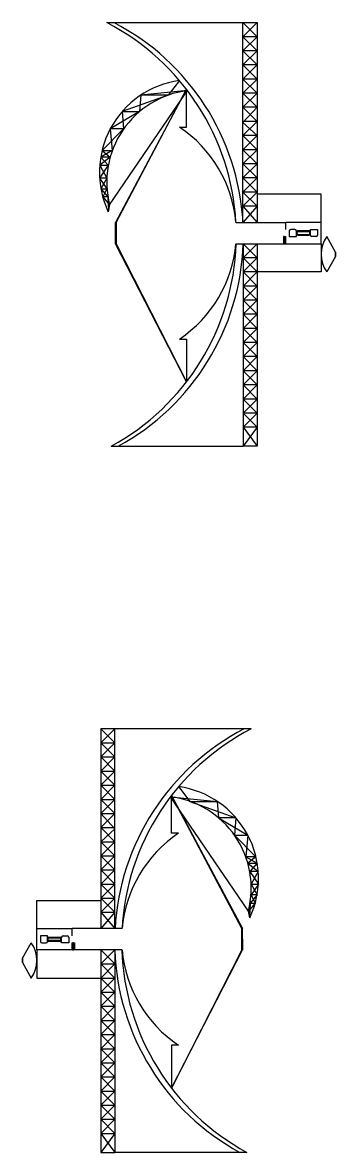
# Model space of a CAD drawing. Header units: inches. Extents: x -429 to 223, y -41 to 545.
# Drawn here: x 22.4 to 44.5, y 73.9 to 153.9 of the extents above; entities that cross this region are included whole.
import ezdxf

# ---------------------------------------------------------------- set-up
doc = ezdxf.new("R2010")
doc.units = ezdxf.units.IN
doc.header["$MEASUREMENT"] = 0

msp = doc.modelspace()

# ---------------------------------------------------------------- linework, layer by layer
for p, q in [((28.363, 153.885), (28.863, 153.885)), ((28.863, 153.885), (37.996, 153.885)), ((37.996, 139.73), (37.996, 153.885)), ((37.996, 153.885), (38.996, 153.885)), ((38.996, 152.885), (37.996, 153.885)), ((38.996, 153.885), (37.996, 152.885)), ((38.996, 153.885), (38.996, 139.73)), ((38.996, 153.885), (38.996, 152.885)), ((38.996, 152.885), (37.996, 152.885)), ((37.996, 152.885), (38.996, 151.885)), ((38.996, 152.885), (37.996, 151.885)), ((38.996, 151.885), (37.996, 151.885)), ((38.996, 151.885), (37.996, 150.885)), ((37.996, 151.885), (38.996, 150.885)), ((38.996, 151.885), (38.996, 151.885)), ((38.996, 150.885), (37.996, 150.885)), ((37.996, 150.885), (38.996, 149.885)), ((38.996, 150.885), (37.996, 149.885)), ((33.497, 149.784), (32.695, 148.742)), ((38.996, 149.885), (37.996, 149.885)), ((38.996, 149.885), (37.996, 148.885)), ((37.996, 149.885), (38.996, 148.885)), ((28.57, 140.976), (34.072, 149.067)), ((34.001, 149.161), (28.972, 139.73)), ((29.032, 139.73), (34.001, 149.161)), ((34.072, 149.067), (30.77, 148.742)), ((34.001, 146.48), (34.001, 149.161)), ((38.996, 148.885), (37.996, 148.885)), ((37.996, 148.885), (38.996, 147.885)), ((38.996, 148.885), (37.996, 147.885)), ((32.695, 148.742), (29.457, 147.584)), ((30.77, 148.742), (30.68, 147.584)), ((32.695, 148.742), (30.77, 148.742)), ((30.68, 147.584), (28.616, 146.358)), ((29.457, 147.584), (30.68, 147.584)), ((29.457, 147.584), (29.556, 146.358)), ((30.68, 147.584), (30.68, 147.584)), ((38.996, 147.885), (37.996, 147.885)), ((38.996, 147.885), (37.996, 146.807)), ((37.996, 147.885), (37.996, 147.885)), ((37.996, 147.885), (38.996, 146.885)), ((33.501, 146.48), (34.001, 146.48)), ((38.996, 146.885), (37.996, 146.885)), ((38.996, 146.885), (37.996, 145.885)), ((37.996, 146.807), (38.996, 145.885)), ((29.556, 146.358), (28.034, 144.822)), ((29.556, 146.358), (28.616, 146.358)), ((28.616, 146.358), (28.755, 144.822)), ((38.996, 145.885), (37.996, 145.885)), ((38.996, 145.885), (37.996, 144.885)), ((37.996, 145.885), (38.996, 144.885)), ((28.755, 144.822), (27.939, 144.354)), ((28.034, 144.822), (28.755, 144.822)), ((28.034, 144.822), (28.605, 144.354)), ((38.996, 144.885), (37.996, 144.885)), ((37.996, 144.885), (38.996, 143.885)), ((38.996, 144.885), (37.996, 143.885)), ((28.605, 144.354), (27.87, 143.781)), ((28.605, 144.354), (27.939, 144.354)), ((27.939, 144.354), (28.472, 143.781)), ((28.472, 143.781), (27.863, 142.87)), ((27.87, 143.781), (28.472, 143.781)), ((27.87, 143.781), (28.37, 142.87)), ((38.996, 143.885), (37.996, 143.885)), ((38.996, 143.885), (37.996, 142.885)), ((37.996, 143.885), (38.996, 142.885)), ((28.37, 142.87), (27.863, 142.87)), ((27.863, 142.87), (28.382, 142.115)), ((28.37, 142.87), (27.954, 142.115)), ((38.996, 142.885), (37.996, 142.885)), ((37.996, 142.885), (38.996, 141.885)), ((38.996, 142.885), (37.996, 141.885)), ((27.954, 142.115), (28.382, 142.115)), ((27.954, 142.115), (28.451, 141.543)), ((28.382, 142.115), (28.084, 141.543)), ((38.996, 141.885), (37.996, 141.885)), ((38.996, 141.885), (37.996, 140.885)), ((37.996, 141.885), (38.996, 140.885)), ((43.521, 141.73), (38.996, 141.73)), ((43.521, 139.73), (43.521, 141.73)), ((28.451, 141.543), (28.084, 141.543)), ((28.084, 141.543), (28.57, 140.976)), ((28.451, 141.543), (28.492, 140.574)), ((28.57, 140.976), (28.474, 140.485)), ((28.474, 140.485), (28.57, 140.976)), ((38.996, 140.885), (37.996, 140.885)), ((37.996, 140.885), (38.996, 139.73)), ((38.996, 140.885), (37.996, 139.73)), ((28.972, 138.23), (28.972, 139.73)), ((29.032, 139.73), (28.972, 139.73)), ((37.521, 139.73), (41.021, 139.73)), ((37.521, 139.73), (41.021, 139.73)), ((41.021, 139.23), (41.021, 139.73)), ((43.521, 139.73), (41.021, 139.73)), ((41.671, 139.23), (41.371, 139.23)), ((42.771, 138.83), (42.771, 139.23)), ((42.771, 139.23), (43.271, 139.23)), ((43.271, 139.23), (43.271, 138.83)), ((43.521, 138.23), (43.521, 139.73)), ((43.521, 139.73), (43.521, 139.73)), ((28.972, 138.98), (28.972, 138.23)), ((40.911, 138.73), (40.861, 138.73)), ((40.861, 138.73), (40.861, 138.23)), ((40.911, 138.23), (40.911, 138.73)), ((40.911, 138.255), (40.911, 138.705)), ((40.936, 138.73), (40.986, 138.73)), ((40.936, 138.265), (40.936, 138.695)), ((40.946, 138.705), (40.976, 138.705)), ((40.986, 138.695), (40.986, 138.265)), ((41.011, 138.705), (41.011, 138.255)), ((41.021, 138.23), (41.021, 138.73)), ((41.271, 139.13), (41.271, 138.73)), ((41.271, 138.73), (41.771, 138.73)), ((41.771, 138.73), (41.771, 139.13)), ((41.771, 138.98), (41.771, 139.13)), ((41.771, 138.93), (41.771, 139.03)), ((41.821, 138.93), (41.821, 139.03)), ((41.821, 138.98), (41.821, 139.03)), ((42.671, 139.13), (41.871, 139.13)), ((42.671, 139.08), (41.871, 139.08)), ((41.871, 138.88), (42.671, 138.88)), ((41.871, 138.83), (42.671, 138.83)), ((42.721, 138.93), (42.721, 139.03)), ((42.771, 138.93), (42.771, 139.03)), ((43.171, 138.73), (42.871, 138.73)), ((43.271, 138.98), (43.271, 138.83)), ((43.914, 138.73), (43.911, 138.73)), ((44.525, 137.63), (43.911, 138.73)), ((44.524, 137.63), (43.914, 138.73)), ((28.972, 138.23), (29.032, 138.23)), ((34.001, 128.442), (28.972, 138.23)), ((29.022, 138.23), (29.032, 138.23)), ((29.032, 138.23), (34.001, 128.442)), ((37.521, 138.23), (41.021, 138.23)), ((37.521, 138.23), (41.021, 138.23)), ((38.012, 138.23), (38.012, 123.886)), ((38.012, 138.23), (38.996, 137.23)), ((38.996, 138.23), (38.012, 137.23)), ((38.996, 138.23), (38.996, 123.885)), ((38.996, 138.23), (38.996, 137.23)), ((40.861, 138.23), (40.911, 138.23)), ((40.986, 138.23), (40.936, 138.23)), ((40.976, 138.255), (40.946, 138.255)), ((41.021, 138.23), (43.521, 138.23)), ((43.521, 138.23), (43.521, 138.23)), ((43.521, 138.23), (43.521, 136.23)), ((43.521, 138.23), (43.521, 136.23)), ((44.524, 137.33), (44.524, 137.63)), ((44.524, 137.63), (44.525, 137.63)), ((44.525, 137.63), (44.525, 137.33)), ((38.996, 137.23), (38.012, 137.23)), ((38.996, 137.23), (38.012, 136.23)), ((38.012, 137.23), (38.996, 136.23)), ((44.524, 137.33), (43.914, 136.23)), ((44.525, 137.33), (43.914, 136.23)), ((44.525, 137.33), (44.524, 137.33)), ((44.524, 137.33), (44.525, 137.33)), ((38.996, 136.23), (38.012, 136.23)), ((38.012, 136.23), (38.996, 135.23)), ((38.996, 136.23), (38.012, 135.23)), ((43.521, 136.23), (38.996, 136.23)), ((38.996, 135.23), (38.012, 135.23)), ((38.996, 135.23), (38.012, 134.23)), ((38.012, 135.23), (38.996, 134.23)), ((38.996, 134.23), (38.012, 134.23)), ((38.012, 134.23), (38.996, 133.23)), ((38.996, 134.23), (38.012, 133.23)), ((38.996, 133.23), (38.012, 133.23)), ((38.996, 133.23), (38.012, 132.23)), ((38.012, 133.23), (38.996, 132.23)), ((38.996, 132.23), (38.012, 132.23)), ((38.012, 132.23), (38.996, 131.23)), ((38.996, 132.23), (38.012, 131.23)), ((33.501, 131.48), (34.001, 131.48)), ((34.001, 131.48), (34.001, 128.442)), ((38.996, 131.23), (38.012, 131.23)), ((38.996, 131.23), (38.012, 130.23)), ((38.012, 131.23), (38.996, 130.23)), ((38.996, 130.23), (38.012, 130.23)), ((38.012, 130.23), (38.996, 129.23)), ((38.996, 130.23), (38.012, 129.23)), ((38.996, 129.23), (38.012, 129.23)), ((38.996, 129.23), (38.012, 128.23)), ((38.012, 129.23), (38.996, 128.23)), ((38.996, 128.23), (38.012, 128.23)), ((38.012, 128.23), (38.996, 127.23)), ((38.996, 128.23), (38.012, 127.23)), ((38.996, 127.23), (38.012, 127.23)), ((38.996, 127.23), (38.012, 126.23)), ((38.012, 127.23), (38.996, 126.23)), ((38.996, 126.23), (38.012, 126.23)), ((38.012, 126.23), (38.996, 125.23)), ((38.996, 126.23), (38.012, 125.23)), ((38.996, 125.23), (38.012, 125.23)), ((38.012, 125.23), (38.996, 123.885)), ((38.996, 125.23), (38.012, 123.886)), ((28.679, 123.886), (29.179, 123.886)), ((29.179, 123.886), (38.012, 123.886)), ((38.996, 123.885), (38.012, 123.886)), ((28.948, 103.885), (27.948, 103.885)), ((27.948, 103.885), (27.948, 89.73)), ((27.948, 103.885), (27.948, 102.885)), ((27.948, 102.885), (28.948, 103.885)), ((27.948, 103.885), (28.948, 102.885)), ((38.081, 103.885), (28.948, 103.885)), ((28.948, 89.73), (28.948, 103.885)), ((38.581, 103.885), (38.081, 103.885)), ((27.948, 102.885), (28.948, 102.885)), ((28.948, 102.885), (27.948, 101.885)), ((27.948, 102.885), (28.948, 101.885)), ((27.948, 101.885), (28.948, 101.885)), ((27.948, 101.885), (27.948, 101.885)), ((27.948, 101.885), (28.948, 100.885)), ((28.948, 101.885), (27.948, 100.885)), ((27.948, 100.885), (28.948, 100.885)), ((28.948, 100.885), (27.948, 99.885)), ((27.948, 100.885), (28.948, 99.885)), ((27.948, 99.885), (28.948, 99.885)), ((27.948, 99.885), (28.948, 98.885)), ((28.948, 99.885), (27.948, 98.885)), ((33.447, 99.784), (34.249, 98.742)), ((27.948, 98.885), (28.948, 98.885)), ((28.948, 98.885), (27.948, 97.885)), ((27.948, 98.885), (28.948, 97.885)), ((32.873, 99.067), (36.174, 98.742)), ((38.374, 90.976), (32.873, 99.067)), ((32.944, 96.48), (32.944, 99.161)), ((37.912, 89.73), (32.944, 99.161)), ((32.944, 99.161), (37.972, 89.73)), ((34.249, 98.742), (36.174, 98.742)), ((34.249, 98.742), (37.487, 97.584)), ((36.174, 98.742), (36.264, 97.584)), ((27.948, 97.885), (28.948, 97.885)), ((27.948, 97.885), (28.948, 96.807)), ((28.948, 97.885), (27.948, 96.885)), ((28.948, 97.885), (28.948, 97.885)), ((27.948, 96.885), (28.948, 96.885)), ((27.948, 96.885), (28.948, 95.885)), ((28.948, 96.807), (27.948, 95.885)), ((37.487, 97.584), (36.264, 97.584)), ((36.264, 97.584), (36.264, 97.584)), ((36.264, 97.584), (38.328, 96.358)), ((37.487, 97.584), (37.388, 96.358)), ((33.444, 96.48), (32.944, 96.48)), ((37.388, 96.358), (38.328, 96.358)), ((37.388, 96.358), (38.91, 94.822)), ((38.328, 96.358), (38.19, 94.822)), ((27.948, 95.885), (28.948, 95.885)), ((27.948, 95.885), (28.948, 94.885)), ((28.948, 95.885), (27.948, 94.885)), ((27.948, 94.885), (28.948, 94.885)), ((28.948, 94.885), (27.948, 93.885)), ((27.948, 94.885), (28.948, 93.885)), ((38.91, 94.822), (38.19, 94.822)), ((38.19, 94.822), (39.006, 94.354)), ((38.91, 94.822), (38.34, 94.354)), ((27.948, 93.885), (28.948, 93.885)), ((27.948, 93.885), (28.948, 92.885)), ((28.948, 93.885), (27.948, 92.885)), ((38.34, 94.354), (39.006, 94.354)), ((38.34, 94.354), (39.075, 93.781)), ((39.006, 94.354), (38.472, 93.781)), ((39.075, 93.781), (38.472, 93.781)), ((38.472, 93.781), (39.081, 92.87)), ((39.075, 93.781), (38.574, 92.87)), ((27.948, 92.885), (28.948, 92.885)), ((28.948, 92.885), (27.948, 91.885)), ((27.948, 92.885), (28.948, 91.885)), ((39.081, 92.87), (38.562, 92.115)), ((38.574, 92.87), (39.081, 92.87)), ((38.574, 92.87), (38.99, 92.115)), ((38.99, 92.115), (38.494, 91.543)), ((38.99, 92.115), (38.562, 92.115)), ((38.562, 92.115), (38.86, 91.543)), ((23.424, 89.73), (23.424, 91.73)), ((23.424, 91.73), (27.948, 91.73)), ((27.948, 91.885), (28.948, 91.885)), ((27.948, 91.885), (28.948, 90.885)), ((28.948, 91.885), (27.948, 90.885)), ((38.86, 91.543), (38.374, 90.976)), ((38.494, 91.543), (38.453, 90.574)), ((38.494, 91.543), (38.86, 91.543)), ((27.948, 90.885), (28.948, 90.885)), ((28.948, 90.885), (27.948, 89.73)), ((27.948, 90.885), (28.948, 89.73)), ((38.374, 90.976), (38.47, 90.485)), ((38.47, 90.485), (38.374, 90.976)), ((23.424, 88.23), (23.424, 89.73)), ((23.424, 89.73), (25.924, 89.73)), ((23.424, 89.73), (23.424, 89.73)), ((29.424, 89.73), (25.924, 89.73)), ((25.924, 89.23), (25.924, 89.73)), ((29.424, 89.73), (25.924, 89.73)), ((37.912, 89.73), (37.972, 89.73)), ((37.972, 88.23), (37.972, 89.73)), ((24.174, 89.23), (23.674, 89.23)), ((23.674, 89.23), (23.674, 88.83)), ((23.674, 88.98), (23.674, 88.83)), ((24.174, 88.83), (24.174, 89.23)), ((24.174, 88.93), (24.174, 89.03)), ((24.224, 88.93), (24.224, 89.03)), ((24.274, 89.13), (25.074, 89.13)), ((24.274, 89.08), (25.074, 89.08)), ((25.074, 88.88), (24.274, 88.88)), ((25.074, 88.83), (24.274, 88.83)), ((25.124, 88.93), (25.124, 89.03)), ((25.124, 88.98), (25.124, 89.03)), ((25.174, 88.73), (25.174, 89.13)), ((25.174, 88.98), (25.174, 89.13)), ((25.174, 88.93), (25.174, 89.03)), ((25.274, 89.23), (25.574, 89.23)), ((25.674, 89.13), (25.674, 88.73)), ((37.972, 88.98), (37.972, 88.23)), ((22.419, 87.63), (23.033, 88.73)), ((22.421, 87.63), (23.03, 88.73)), ((23.03, 88.73), (23.033, 88.73)), ((25.924, 88.23), (23.424, 88.23)), ((23.424, 88.23), (23.424, 88.23)), ((23.424, 88.23), (23.424, 86.23)), ((23.424, 88.23), (23.424, 86.23)), ((23.774, 88.73), (24.074, 88.73)), ((25.674, 88.73), (25.174, 88.73)), ((25.924, 88.23), (25.924, 88.73)), ((29.424, 88.23), (25.924, 88.23)), ((29.424, 88.23), (25.924, 88.23)), ((25.934, 88.705), (25.934, 88.255)), ((26.009, 88.73), (25.959, 88.73)), ((25.959, 88.695), (25.959, 88.265)), ((25.959, 88.23), (26.009, 88.23)), ((25.999, 88.705), (25.969, 88.705)), ((25.969, 88.255), (25.999, 88.255)), ((26.009, 88.265), (26.009, 88.695)), ((26.034, 88.23), (26.034, 88.73)), ((26.034, 88.73), (26.084, 88.73)), ((26.034, 88.255), (26.034, 88.705)), ((26.084, 88.23), (26.034, 88.23)), ((26.084, 88.73), (26.084, 88.23)), ((27.948, 88.23), (27.948, 73.885)), ((27.948, 88.23), (27.948, 87.23)), ((28.932, 88.23), (27.948, 87.23)), ((27.948, 88.23), (28.932, 87.23)), ((28.932, 88.23), (28.932, 73.886)), ((37.912, 88.23), (32.944, 78.442)), ((32.944, 78.442), (37.972, 88.23)), ((37.922, 88.23), (37.912, 88.23)), ((37.972, 88.23), (37.912, 88.23)), ((22.421, 87.63), (22.419, 87.63)), ((22.419, 87.63), (22.419, 87.33)), ((22.419, 87.33), (22.421, 87.33)), ((22.421, 87.33), (22.419, 87.33)), ((22.419, 87.33), (23.03, 86.23)), ((22.421, 87.33), (22.421, 87.63)), ((22.421, 87.33), (23.03, 86.23)), ((27.948, 87.23), (28.932, 87.23)), ((27.948, 87.23), (28.932, 86.23)), ((28.932, 87.23), (27.948, 86.23)), ((23.424, 86.23), (27.948, 86.23)), ((27.948, 86.23), (28.932, 86.23)), ((28.932, 86.23), (27.948, 85.23)), ((27.948, 86.23), (28.932, 85.23)), ((27.948, 85.23), (28.932, 85.23)), ((27.948, 85.23), (28.932, 84.23)), ((28.932, 85.23), (27.948, 84.23)), ((27.948, 84.23), (28.932, 84.23)), ((28.932, 84.23), (27.948, 83.23)), ((27.948, 84.23), (28.932, 83.23)), ((27.948, 83.23), (28.932, 83.23)), ((27.948, 83.23), (28.932, 82.23)), ((28.932, 83.23), (27.948, 82.23)), ((27.948, 82.23), (28.932, 82.23)), ((28.932, 82.23), (27.948, 81.23)), ((27.948, 82.23), (28.932, 81.23)), ((27.948, 81.23), (28.932, 81.23)), ((27.948, 81.23), (28.932, 80.23)), ((28.932, 81.23), (27.948, 80.23)), ((33.444, 81.48), (32.944, 81.48)), ((32.944, 81.48), (32.944, 78.442)), ((27.948, 80.23), (28.932, 80.23)), ((28.932, 80.23), (27.948, 79.23)), ((27.948, 80.23), (28.932, 79.23)), ((27.948, 79.23), (28.932, 79.23)), ((27.948, 79.23), (28.932, 78.23)), ((28.932, 79.23), (27.948, 78.23)), ((27.948, 78.23), (28.932, 78.23)), ((28.932, 78.23), (27.948, 77.23)), ((27.948, 78.23), (28.932, 77.23)), ((27.948, 77.23), (28.932, 77.23)), ((27.948, 77.23), (28.932, 76.23)), ((28.932, 77.23), (27.948, 76.23)), ((27.948, 76.23), (28.932, 76.23)), ((28.932, 76.23), (27.948, 75.23)), ((27.948, 76.23), (28.932, 75.23)), ((27.948, 75.23), (28.932, 75.23)), ((28.932, 75.23), (27.948, 73.885)), ((27.948, 75.23), (28.932, 73.886)), ((27.948, 73.885), (28.932, 73.886)), ((37.765, 73.886), (28.932, 73.886)), ((38.265, 73.886), (37.765, 73.886))]:
    msp.add_line(p, q)
for centre, radius, start, end in [((20.522, 138.801), 17, 3.13273, 62.53094), ((21.022, 138.801), 17, 3.13273, 62.53094), ((34.42, 143.28), 6.57, 98.07231, 205.17577), ((34.885, 142.6), 6.521, 97.1799, 194.4236), ((28.514, 138.98), 9.006, 4.77686, 56.38262), ((57.152, 138.98), 28.13, 178.4722, 181.5278), ((41.371, 139.13), 0.1, 90, 180), ((41.671, 139.13), 0.1, 0, 90), ((40.936, 138.705), 0.025, 90, 180), ((40.946, 138.695), 0.01, 90, 180), ((40.976, 138.695), 0.01, 0, 90), ((40.986, 138.705), 0.025, 0, 90), ((41.871, 139.03), 0.1, 90, 180), ((41.871, 138.93), 0.1, 180, 270), ((41.871, 139.03), 0.05, 90, 180), ((41.871, 138.93), 0.05, 180, 270), ((42.671, 139.03), 0.1, 0, 90), ((42.671, 139.03), 0.05, 0, 90), ((42.671, 138.93), 0.1, 270, 0), ((42.671, 138.93), 0.05, 270, 0), ((42.871, 138.83), 0.1, 180, 270), ((43.171, 138.83), 0.1, 270, 0), ((45.716, 137.48), 2.195, 145.29404, 214.70596), ((45.719, 137.48), 2.195, 145.29404, 214.70596), ((20.522, 138.801), 17, 298.67592, 358.0753), ((21.022, 138.801), 17, 298.67592, 358.0753), ((28.514, 138.98), 9.006, 303.61738, 355.22314), ((40.936, 138.255), 0.025, 180, 270), ((40.946, 138.265), 0.01, 180, 270), ((40.976, 138.265), 0.01, 270, 0), ((40.986, 138.255), 0.025, 270, 0), ((45.923, 88.801), 17, 117.46906, 176.86727), ((46.423, 88.801), 17, 117.46906, 176.86727), ((32.524, 93.28), 6.57, 334.82423, 81.92769), ((32.059, 92.6), 6.521, 345.5764, 82.8201), ((38.43, 88.98), 9.006, 123.61738, 175.22314), ((9.792, 88.98), 28.13, 358.4722, 1.5278), ((23.774, 88.83), 0.1, 180, 270), ((24.074, 88.83), 0.1, 270, 0), ((24.274, 89.03), 0.1, 90, 180), ((24.274, 88.93), 0.1, 180, 270), ((24.274, 89.03), 0.05, 90, 180), ((24.274, 88.93), 0.05, 180, 270), ((25.074, 89.03), 0.1, 0, 90), ((25.074, 89.03), 0.05, 0, 90), ((25.074, 88.93), 0.1, 270, 0), ((25.074, 88.93), 0.05, 270, 0), ((25.274, 89.13), 0.1, 90, 180), ((25.574, 89.13), 0.1, 0, 90), ((21.225, 87.48), 2.195, 325.29404, 34.70596), ((21.228, 87.48), 2.195, 325.29404, 34.70596), ((25.959, 88.705), 0.025, 90, 180), ((25.959, 88.255), 0.025, 180, 270), ((25.969, 88.695), 0.01, 90, 180), ((25.969, 88.265), 0.01, 180, 270), ((25.999, 88.695), 0.01, 0, 90), ((25.999, 88.265), 0.01, 270, 0), ((26.009, 88.705), 0.025, 0, 90), ((26.009, 88.255), 0.025, 270, 0), ((45.923, 88.801), 17, 181.9247, 241.32408), ((46.423, 88.801), 17, 181.9247, 241.32408), ((38.43, 88.98), 9.006, 184.77686, 236.38262)]:
    msp.add_arc(centre, radius, start, end)

doc.saveas('drawing.dxf')
